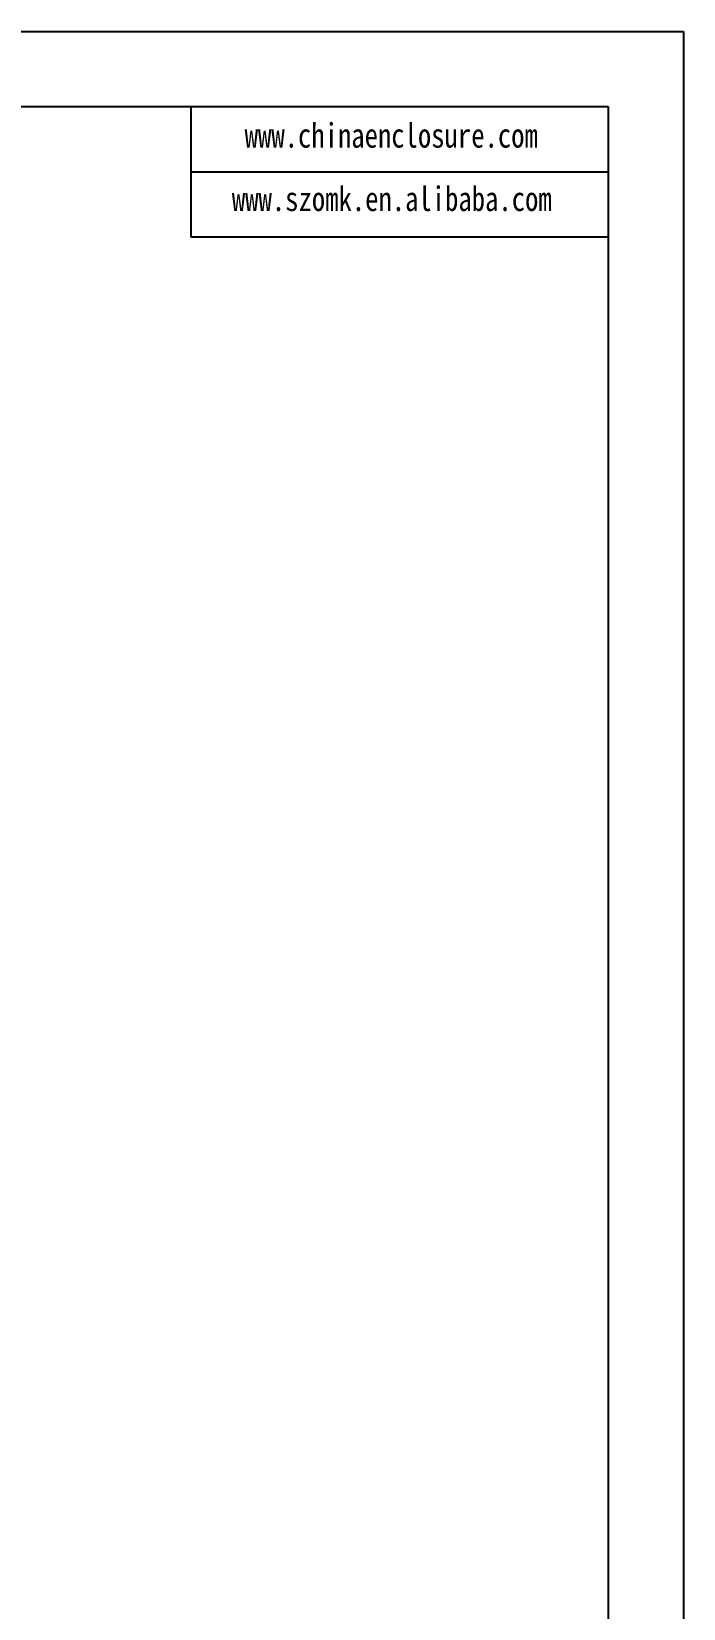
# Model space of a CAD drawing. Header units: inches. Extents: x 1474 to 2938, y 573 to 1061.
# Drawn here: x 2062.8 to 2163.5, y 816.8 to 1060.6 of the extents above; entities that cross this region are included whole.
import ezdxf

# ---------------------------------------------------------------- set-up
doc = ezdxf.new("R2010")
doc.units = ezdxf.units.IN
doc.layers.add('文字', color=81, linetype='Continuous')
doc.styles.add('宋体', font='', dxfattribs={"width": 0.8, "height": 3.5})
doc.styles.get('宋体').set_extended_font_data('SimSun')

msp = doc.modelspace()

# ---------------------------------------------------------------- linework, layer by layer
for p, q in [((1473.932, 1060.556), (2163.536, 1060.556)), ((2163.536, 1060.556), (2163.536, 572.957)), ((1491.776, 1048.946), (2151.927, 1048.946)), ((2087.429, 1048.946), (2087.429, 1028.791)), ((2151.927, 1048.946), (2151.927, 584.566)), ((2087.429, 1038.869), (2151.927, 1038.869)), ((2087.429, 1028.791), (2151.927, 1028.791))]:
    msp.add_line(p, q)

# ---------------------------------------------------------------- texts
at = {"layer": '文字', "color": 0, "char_height": 3.78384, "width": 66.47842, "attachment_point": 1, "style": '宋体'}
for s, insert in [('www.chinaenclosure.com', (2095.739, 1046.394)), ('www.szomk.en.alibaba.com', (2093.761, 1036.595))]:
    msp.add_mtext(s, dxfattribs=dict(at, insert=insert))

doc.saveas('drawing.dxf')
